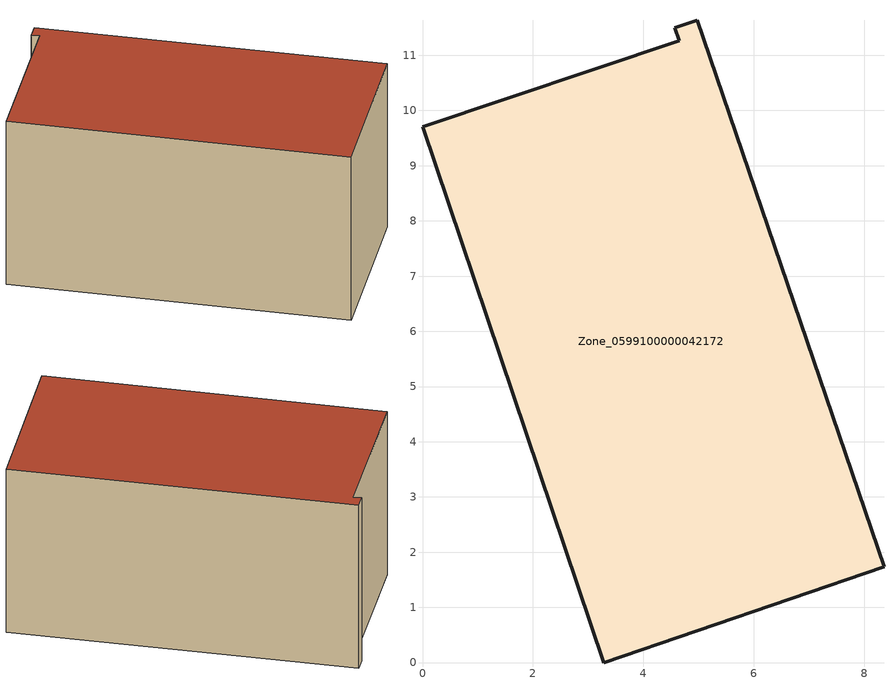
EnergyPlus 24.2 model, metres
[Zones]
Zone_0599100000042172
 floor ground (C_G): 4.98,11.63 8.36,1.74 3.28,0 0,9.7 4.65,11.26 4.57,11.5 z0
 wall outside (C_F): 3.28,0 8.36,1.74 4.98,11.63 4.57,11.5 4.65,11.26 0,9.7 3.28,0 z0:5.54
 roof outside (C_R): 8.36,1.74 4.98,11.63 4.57,11.5 4.65,11.26 0,9.7 3.28,0 z5.54
[BUILDING]
Pand.0599100000042172: North Axis=0; Terrain=City; Loads Convergence Tolerance Value=0.04; Temperature Convergence Tolerance Value=0.4; Solar Distribution=FullExterior; Maximum Number of Warmup Days=25; Minimum Number of Warmup Days=1
[Site:Location]
Rotterdam.The.Hague.AP_ZH_NLD Design_Conditions: Latitude=51.96; Longitude=4.45; Time Zone=1; Elevation=-4.5
[SITE:GROUNDTEMPERATURE:BUILDINGSURFACE]
18, 18, 18, 18, 18, 18, 18, 18, 18, 18, 18, 18
[MATERIAL] Thermal Absorptance=0.9; Solar Absorptance=0.7; Visible Absorptance=0.7
Name | Roughness | Thickness | Conductivity | Density | Specific Heat
G.TC.1946-1964 | MediumSmooth | 0.15 | 1 | 540 | 1210
F.TC.1946-1964 | Rough | 0.3 | 0.857143 | 1920 | 840
R.TC.1946-1964 | MediumRough | 0.2 | 0.235294 | 1500 | 1000
[CONSTRUCTION]
C_G: G.TC.1946-1964
C_F: F.TC.1946-1964
C_R: R.TC.1946-1964
[ZONE]
Zone_0599100000042172: Type=1; Multiplier=1; Ceiling Height=Autocalculate; Volume=Autocalculate; Floor Area=autocalculate; Part of Total Floor Area=Yes
[ZONEINFILTRATION:DESIGNFLOWRATE]
Infil_Zone_0599100000042172: Zone or ZoneList or Space or SpaceList=Zone_0599100000042172; Schedule=AlwaysOn; Design Flow Rate Calculation Method=Flow/Area; Flow Rate per Floor Area=0.003; Constant Term Coefficient=1; Temperature Term Coefficient=0; Velocity Term Coefficient=0; Velocity Squared Term Coefficient=0
[HVACTEMPLATE:ZONE:IDEALLOADSAIRSYSTEM]
Zone_0599100000042172: Maximum Heating Supply Air Temperature=50; Minimum Cooling Supply Air Temperature=13; Maximum Heating Supply Air Humidity Ratio=0.0156; Minimum Cooling Supply Air Humidity Ratio=0.0077; Heating Limit=NoLimit; Cooling Limit=NoLimit; Dehumidification Control Type=ConstantSensibleHeatRatio; Cooling Sensible Heat Ratio=0.7; Dehumidification Setpoint=60; Humidification Control Type=None; Humidification Setpoint=30; Outdoor Air Method=None; Outdoor Air Flow Rate per Person=0.00944; Outdoor Air Flow Rate per Zone Floor Area=0; Outdoor Air Flow Rate per Zone=0; Demand Controlled Ventilation Type=None; Outdoor Air Economizer Type=NoEconomizer; Heat Recovery Type=None; Sensible Heat Recovery Effectiveness=0.7; Latent Heat Recovery Effectiveness=0.65
[ZONECONTROL:THERMOSTAT]
ThermostatControl_Zone_0599100000042172: Zone or ZoneList=Zone_0599100000042172; Control Type Schedule=DualSetpointControlType; Control 1=Thermostat_Zone_0599100000042172; Temperature Difference Between Cutout And Setpoint=0
[THERMOSTATSETPOINT:DUALSETPOINT]
Thermostat_Zone_0599100000042172: Heating Setpoint Temperature Schedule=HeatingSetpoint_Zone_0599100000042172; Cooling Setpoint Temperature Schedule=CoolingSetpoint_Zone_0599100000042172
[SCHEDULE:COMPACT]
HeatingSetpoint_Zone_0599100000042172: Through: 12/31, For: AllDays, Until: 24:00, 21
CoolingSetpoint_Zone_0599100000042172: Through: 12/31, For: AllDays, Until: 24:00, 24
DualSetpointControlType: Through: 12/31, For: AllDays, Until: 24:00, 4
AlwaysOn: Through: 12/31, For: AllDays, Until: 24:00, 1
